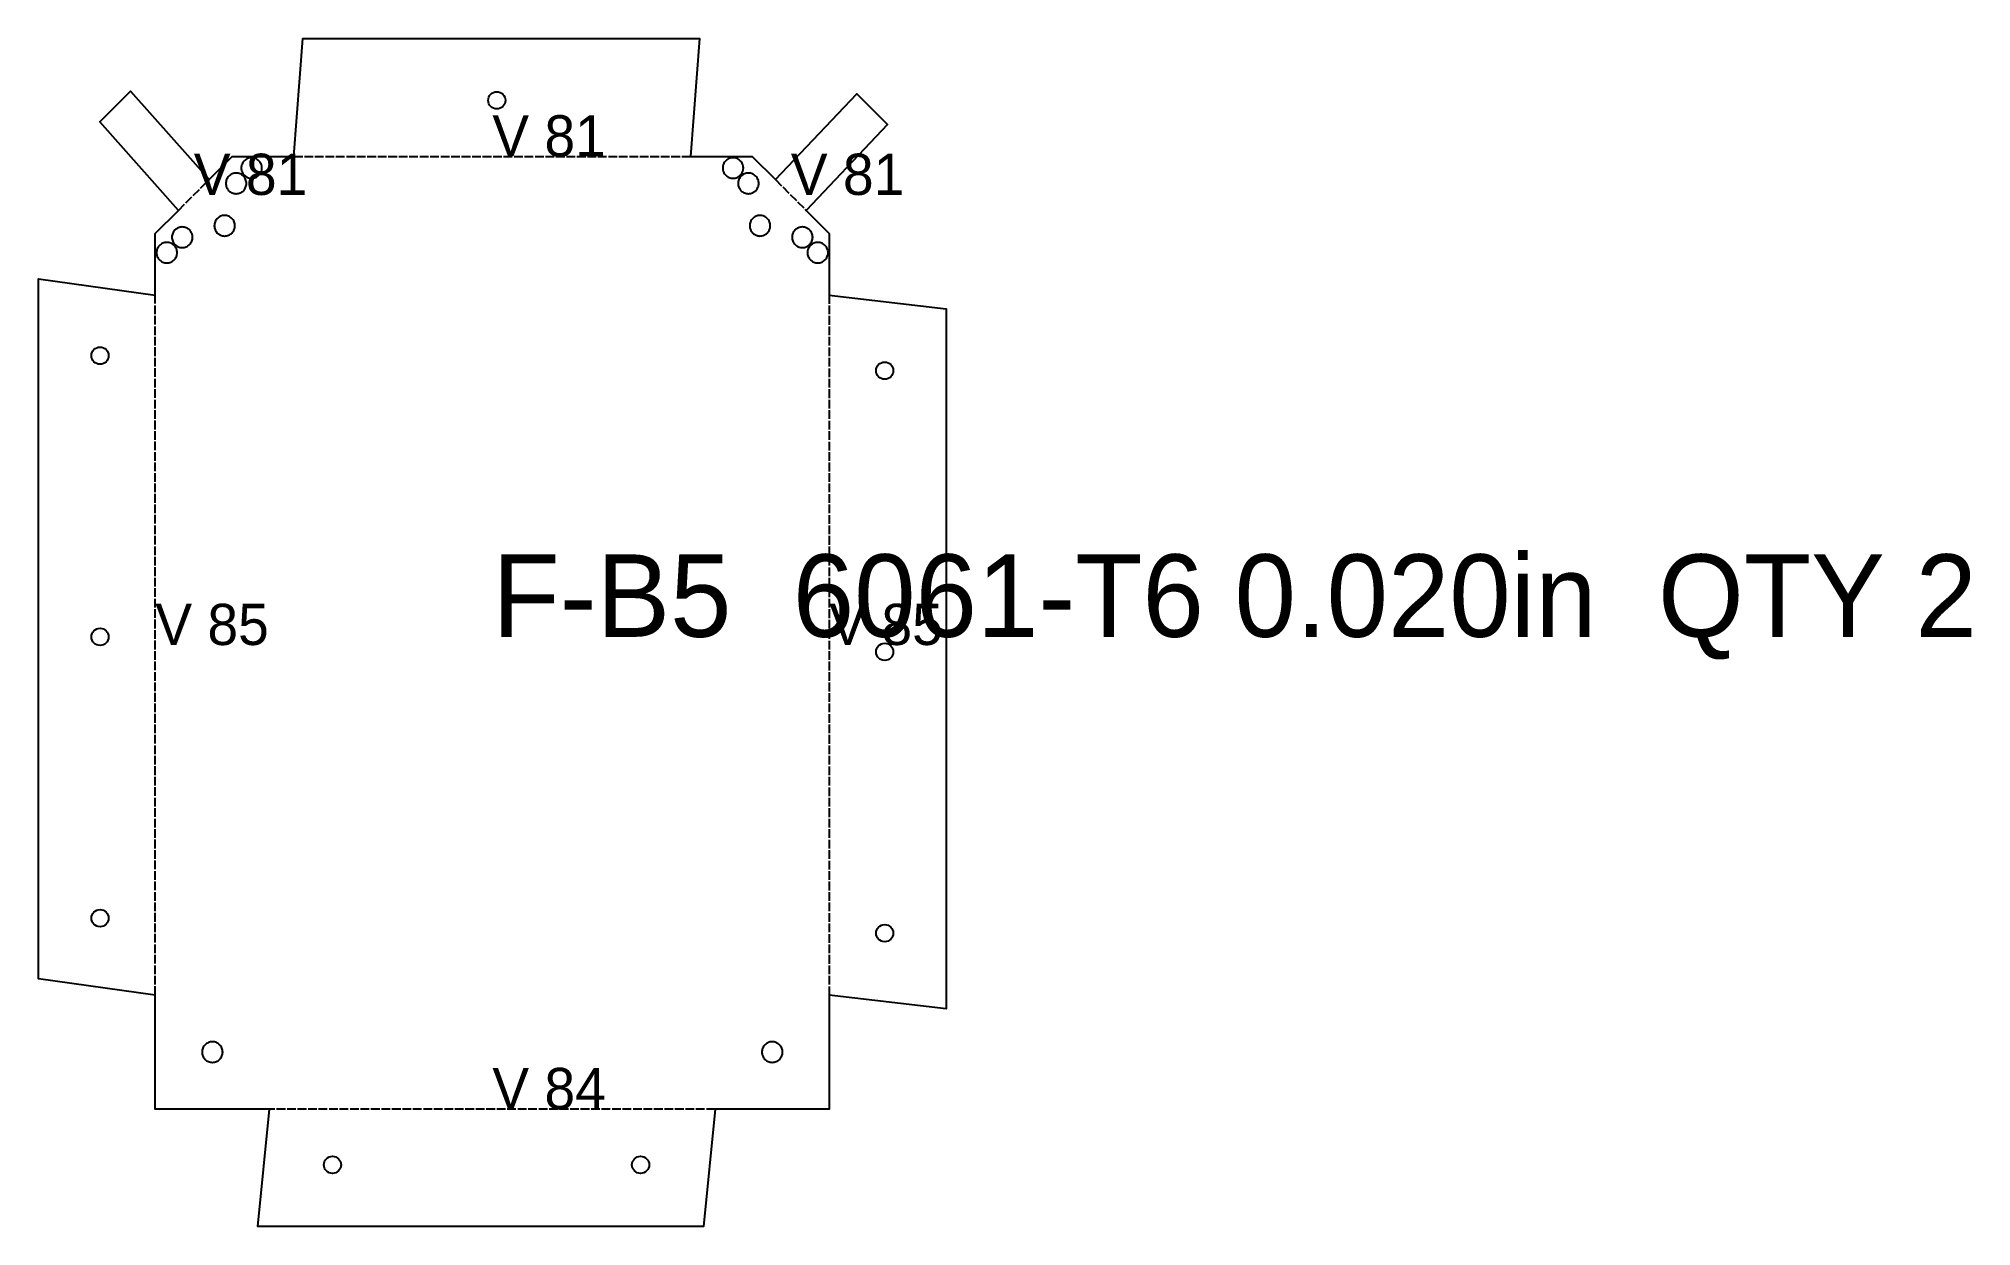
# Model space of a CAD drawing. Header units: millimetres. Extents: x -17 to 264, y -17 to 156.
import ezdxf

# ---------------------------------------------------------------- set-up
doc = ezdxf.new("R2010")
doc.units = ezdxf.units.MM
doc.linetypes.add('DASHED', pattern=[1.524, 1.27, -0.254])
for name, color, linetype in [('CUT', 7, 'CONTINUOUS'), ('ETCH', 8, 'CONTINUOUS'), ('HOLE', 6, 'CONTINUOUS'), ('VALLEY', 1, 'DASHED')]:
    doc.layers.add(name, color=color, linetype=linetype)

msp = doc.modelspace()

# ---------------------------------------------------------------- linework, layer by layer
at = {"layer": 'CUT'}
for points in [[(7.84, 135.24), (11.2, 138.6), (20.16, 138.6), (21.45, 155.74), (79.14, 155.74), (77.84, 138.6), (86.8, 138.6), (90.16, 135.24), (101.98, 147.73), (106.46, 143.25), (94.64, 130.76), (98, 127.4), (98, 118.44), (115, 116.43), (115, 14.59), (98, 16.6), (98, 0), (81.4, 0), (79.72, -17.06), (14.92, -17.06), (16.6, 0), (0, 0), (0, 16.6), (-16.96, 18.96), (-16.96, 120.8), (0, 118.44), (0, 127.4), (3.36, 130.76), (-8.06, 143.62), (-3.58, 148.1), (7.84, 135.24)], [(15.38, 137.49), (15.32, 137.63), (15.25, 137.75), (15.16, 137.87), (15.06, 137.98), (14.95, 138.08), (14.83, 138.17), (14.71, 138.24), (14.57, 138.31), (14.43, 138.36), (14.29, 138.39), (14.14, 138.41), (14, 138.42), (13.85, 138.41), (13.71, 138.39), (13.56, 138.36), (13.42, 138.31), (13.29, 138.24), (13.16, 138.17), (13.05, 138.08), (12.94, 137.98), (12.84, 137.87), (12.75, 137.75), (12.68, 137.63), (12.61, 137.49), (12.56, 137.36), (12.53, 137.21), (12.51, 137.07), (12.5, 136.92), (12.51, 136.77), (12.53, 136.63), (12.56, 136.48), (12.61, 136.35), (12.68, 136.21), (12.75, 136.09), (12.84, 135.97), (12.94, 135.86), (13.05, 135.76), (13.16, 135.67), (13.29, 135.6), (13.42, 135.53), (13.56, 135.48), (13.71, 135.45), (13.85, 135.43), (14, 135.42), (14.14, 135.43), (14.29, 135.45), (14.43, 135.48), (14.57, 135.53), (14.71, 135.6), (14.83, 135.67), (14.95, 135.76), (15.06, 135.86), (15.16, 135.97), (15.25, 136.09), (15.32, 136.21), (15.38, 136.35), (15.43, 136.48), (15.47, 136.63), (15.49, 136.77), (15.5, 136.92), (15.49, 137.07), (15.47, 137.21), (15.43, 137.36), (15.38, 137.49)], [(85.16, 137.87), (85.06, 137.98), (84.95, 138.08), (84.84, 138.17), (84.71, 138.24), (84.58, 138.31), (84.44, 138.36), (84.29, 138.39), (84.15, 138.41), (84, 138.42), (83.86, 138.41), (83.71, 138.39), (83.57, 138.36), (83.43, 138.31), (83.29, 138.24), (83.17, 138.17), (83.05, 138.08), (82.94, 137.98), (82.84, 137.87), (82.75, 137.75), (82.68, 137.63), (82.62, 137.49), (82.57, 137.36), (82.53, 137.21), (82.51, 137.07), (82.5, 136.92), (82.51, 136.77), (82.53, 136.63), (82.57, 136.48), (82.62, 136.35), (82.68, 136.21), (82.75, 136.09), (82.84, 135.97), (82.94, 135.86), (83.05, 135.76), (83.17, 135.67), (83.29, 135.6), (83.43, 135.53), (83.57, 135.48), (83.71, 135.45), (83.86, 135.43), (84, 135.42), (84.15, 135.43), (84.29, 135.45), (84.44, 135.48), (84.58, 135.53), (84.71, 135.6), (84.84, 135.67), (84.95, 135.76), (85.06, 135.86), (85.16, 135.97), (85.25, 136.09), (85.32, 136.21), (85.39, 136.35), (85.44, 136.48), (85.47, 136.63), (85.49, 136.77), (85.5, 136.92), (85.49, 137.07), (85.47, 137.21), (85.44, 137.36), (85.39, 137.49), (85.32, 137.63), (85.25, 137.75), (85.16, 137.87)], [(13.08, 135.39), (13.01, 135.51), (12.92, 135.63), (12.82, 135.74), (12.71, 135.84), (12.59, 135.93), (12.47, 136), (12.33, 136.07), (12.19, 136.12), (12.05, 136.15), (11.9, 136.17), (11.76, 136.18), (11.61, 136.17), (11.47, 136.15), (11.32, 136.12), (11.18, 136.07), (11.05, 136), (10.92, 135.93), (10.81, 135.84), (10.7, 135.74), (10.6, 135.63), (10.51, 135.51), (10.44, 135.39), (10.37, 135.25), (10.32, 135.12), (10.29, 134.97), (10.27, 134.83), (10.26, 134.68), (10.27, 134.53), (10.29, 134.39), (10.32, 134.24), (10.37, 134.11), (10.44, 133.97), (10.51, 133.85), (10.6, 133.73), (10.7, 133.62), (10.81, 133.52), (10.92, 133.43), (11.05, 133.36), (11.18, 133.29), (11.32, 133.24), (11.47, 133.21), (11.61, 133.19), (11.76, 133.18), (11.9, 133.19), (12.05, 133.21), (12.19, 133.24), (12.33, 133.29), (12.47, 133.36), (12.59, 133.43), (12.71, 133.52), (12.82, 133.62), (12.92, 133.73), (13.01, 133.85), (13.08, 133.97), (13.14, 134.11), (13.19, 134.24), (13.23, 134.39), (13.25, 134.53), (13.26, 134.68), (13.25, 134.83), (13.23, 134.97), (13.19, 135.12), (13.14, 135.25), (13.08, 135.39)], [(87.49, 135.51), (87.4, 135.63), (87.3, 135.74), (87.19, 135.84), (87.08, 135.93), (86.95, 136), (86.82, 136.07), (86.68, 136.12), (86.53, 136.15), (86.39, 136.17), (86.24, 136.18), (86.1, 136.17), (85.95, 136.15), (85.81, 136.12), (85.67, 136.07), (85.53, 136), (85.41, 135.93), (85.29, 135.84), (85.18, 135.74), (85.08, 135.63), (84.99, 135.51), (84.92, 135.39), (84.86, 135.25), (84.81, 135.12), (84.77, 134.97), (84.75, 134.83), (84.74, 134.68), (84.75, 134.53), (84.77, 134.39), (84.81, 134.24), (84.86, 134.11), (84.92, 133.97), (84.99, 133.85), (85.08, 133.73), (85.18, 133.62), (85.29, 133.52), (85.41, 133.43), (85.53, 133.36), (85.67, 133.29), (85.81, 133.24), (85.95, 133.21), (86.1, 133.19), (86.24, 133.18), (86.39, 133.19), (86.53, 133.21), (86.68, 133.24), (86.82, 133.29), (86.95, 133.36), (87.08, 133.43), (87.19, 133.52), (87.3, 133.62), (87.4, 133.73), (87.49, 133.85), (87.56, 133.97), (87.63, 134.11), (87.68, 134.24), (87.71, 134.39), (87.73, 134.53), (87.74, 134.68), (87.73, 134.83), (87.71, 134.97), (87.68, 135.12), (87.63, 135.25), (87.56, 135.39), (87.49, 135.51)], [(11.51, 128.96), (11.46, 129.1), (11.4, 129.23), (11.33, 129.36), (11.24, 129.47), (11.14, 129.58), (11.03, 129.68), (10.91, 129.77), (10.79, 129.84), (10.65, 129.91), (10.51, 129.96), (10.37, 129.99), (10.22, 130.01), (10.08, 130.02), (9.93, 130.01), (9.79, 129.99), (9.64, 129.96), (9.5, 129.91), (9.37, 129.84), (9.24, 129.77), (9.13, 129.68), (9.02, 129.58), (8.92, 129.47), (8.83, 129.36), (8.76, 129.23), (8.69, 129.1), (8.64, 128.96), (8.61, 128.81), (8.59, 128.67), (8.58, 128.52), (8.59, 128.38), (8.61, 128.23), (8.64, 128.09), (8.69, 127.95), (8.76, 127.81), (8.83, 127.69), (8.92, 127.57), (9.02, 127.46), (9.13, 127.36), (9.24, 127.27), (9.37, 127.2), (9.5, 127.14), (9.64, 127.09), (9.79, 127.05), (9.93, 127.03), (10.08, 127.02), (10.22, 127.03), (10.37, 127.05), (10.51, 127.09), (10.65, 127.14), (10.79, 127.2), (10.91, 127.27), (11.03, 127.36), (11.14, 127.46), (11.24, 127.57), (11.33, 127.69), (11.4, 127.81), (11.46, 127.95), (11.51, 128.09), (11.55, 128.23), (11.57, 128.38), (11.58, 128.52), (11.57, 128.67), (11.55, 128.81), (11.51, 128.96)], [(88.98, 129.58), (88.87, 129.68), (88.76, 129.77), (88.63, 129.84), (88.5, 129.91), (88.36, 129.96), (88.21, 129.99), (88.07, 130.01), (87.92, 130.02), (87.78, 130.01), (87.63, 129.99), (87.49, 129.96), (87.35, 129.91), (87.21, 129.84), (87.09, 129.77), (86.97, 129.68), (86.86, 129.58), (86.76, 129.47), (86.67, 129.36), (86.6, 129.23), (86.54, 129.1), (86.49, 128.96), (86.45, 128.81), (86.43, 128.67), (86.42, 128.52), (86.43, 128.38), (86.45, 128.23), (86.49, 128.09), (86.54, 127.95), (86.6, 127.81), (86.67, 127.69), (86.76, 127.57), (86.86, 127.46), (86.97, 127.36), (87.09, 127.27), (87.21, 127.2), (87.35, 127.14), (87.49, 127.09), (87.63, 127.05), (87.78, 127.03), (87.92, 127.02), (88.07, 127.03), (88.21, 127.05), (88.36, 127.09), (88.5, 127.14), (88.63, 127.2), (88.76, 127.27), (88.87, 127.36), (88.98, 127.46), (89.08, 127.57), (89.17, 127.69), (89.24, 127.81), (89.31, 127.95), (89.36, 128.09), (89.39, 128.23), (89.41, 128.38), (89.42, 128.52), (89.41, 128.67), (89.39, 128.81), (89.36, 128.96), (89.31, 129.1), (89.24, 129.23), (89.17, 129.36), (89.08, 129.47), (88.98, 129.58)], [(5.41, 126.99), (5.39, 127.13), (5.36, 127.28), (5.31, 127.42), (5.24, 127.55), (5.17, 127.68), (5.08, 127.79), (4.98, 127.9), (4.87, 128), (4.75, 128.09), (4.63, 128.16), (4.49, 128.23), (4.36, 128.28), (4.21, 128.31), (4.07, 128.33), (3.92, 128.34), (3.77, 128.33), (3.63, 128.31), (3.48, 128.28), (3.35, 128.23), (3.21, 128.16), (3.09, 128.09), (2.97, 128), (2.86, 127.9), (2.76, 127.79), (2.67, 127.68), (2.6, 127.55), (2.53, 127.42), (2.48, 127.28), (2.45, 127.13), (2.43, 126.99), (2.42, 126.84), (2.43, 126.7), (2.45, 126.55), (2.48, 126.41), (2.53, 126.27), (2.6, 126.13), (2.67, 126.01), (2.76, 125.89), (2.86, 125.78), (2.97, 125.68), (3.09, 125.59), (3.21, 125.52), (3.35, 125.46), (3.48, 125.41), (3.63, 125.37), (3.77, 125.35), (3.92, 125.34), (4.07, 125.35), (4.21, 125.37), (4.36, 125.41), (4.49, 125.46), (4.63, 125.52), (4.75, 125.59), (4.87, 125.68), (4.98, 125.78), (5.08, 125.89), (5.17, 126.01), (5.24, 126.13), (5.31, 126.27), (5.36, 126.41), (5.39, 126.55), (5.41, 126.7), (5.42, 126.84), (5.41, 126.99)], [(94.91, 128.09), (94.79, 128.16), (94.65, 128.23), (94.52, 128.28), (94.37, 128.31), (94.23, 128.33), (94.08, 128.34), (93.93, 128.33), (93.79, 128.31), (93.64, 128.28), (93.51, 128.23), (93.37, 128.16), (93.25, 128.09), (93.13, 128), (93.02, 127.9), (92.92, 127.79), (92.83, 127.68), (92.76, 127.55), (92.69, 127.42), (92.64, 127.28), (92.61, 127.13), (92.59, 126.99), (92.58, 126.84), (92.59, 126.7), (92.61, 126.55), (92.64, 126.41), (92.69, 126.27), (92.76, 126.13), (92.83, 126.01), (92.92, 125.89), (93.02, 125.78), (93.13, 125.68), (93.25, 125.59), (93.37, 125.52), (93.51, 125.46), (93.64, 125.41), (93.79, 125.37), (93.93, 125.35), (94.08, 125.34), (94.23, 125.35), (94.37, 125.37), (94.52, 125.41), (94.65, 125.46), (94.79, 125.52), (94.91, 125.59), (95.03, 125.68), (95.14, 125.78), (95.24, 125.89), (95.33, 126.01), (95.4, 126.13), (95.47, 126.27), (95.52, 126.41), (95.55, 126.55), (95.57, 126.7), (95.58, 126.84), (95.57, 126.99), (95.55, 127.13), (95.52, 127.28), (95.47, 127.42), (95.4, 127.55), (95.33, 127.68), (95.24, 127.79), (95.14, 127.9), (95.03, 128), (94.91, 128.09)], [(3.15, 124.89), (3.12, 125.04), (3.07, 125.18), (3, 125.31), (2.93, 125.44), (2.84, 125.55), (2.74, 125.66), (2.63, 125.76), (2.51, 125.85), (2.39, 125.92), (2.25, 125.99), (2.12, 126.04), (1.97, 126.07), (1.83, 126.09), (1.68, 126.1), (1.53, 126.09), (1.39, 126.07), (1.24, 126.04), (1.11, 125.99), (0.97, 125.92), (0.85, 125.85), (0.73, 125.76), (0.62, 125.66), (0.52, 125.55), (0.43, 125.44), (0.36, 125.31), (0.29, 125.18), (0.24, 125.04), (0.21, 124.89), (0.19, 124.75), (0.18, 124.6), (0.19, 124.46), (0.21, 124.31), (0.24, 124.17), (0.29, 124.03), (0.36, 123.89), (0.43, 123.77), (0.52, 123.65), (0.62, 123.54), (0.73, 123.44), (0.85, 123.35), (0.97, 123.28), (1.11, 123.22), (1.24, 123.17), (1.39, 123.13), (1.53, 123.11), (1.68, 123.1), (1.83, 123.11), (1.97, 123.13), (2.12, 123.17), (2.25, 123.22), (2.39, 123.28), (2.51, 123.35), (2.63, 123.44), (2.74, 123.54), (2.84, 123.65), (2.93, 123.77), (3, 123.89), (3.07, 124.03), (3.12, 124.17), (3.15, 124.31), (3.17, 124.46), (3.18, 124.6), (3.17, 124.75), (3.15, 124.89)], [(97.27, 125.76), (97.15, 125.85), (97.03, 125.92), (96.89, 125.99), (96.76, 126.04), (96.61, 126.07), (96.47, 126.09), (96.32, 126.1), (96.17, 126.09), (96.03, 126.07), (95.88, 126.04), (95.75, 125.99), (95.61, 125.92), (95.49, 125.85), (95.37, 125.76), (95.26, 125.66), (95.16, 125.55), (95.07, 125.44), (95, 125.31), (94.93, 125.18), (94.88, 125.04), (94.85, 124.89), (94.83, 124.75), (94.82, 124.6), (94.83, 124.46), (94.85, 124.31), (94.88, 124.17), (94.93, 124.03), (95, 123.89), (95.07, 123.77), (95.16, 123.65), (95.26, 123.54), (95.37, 123.44), (95.49, 123.35), (95.61, 123.28), (95.75, 123.22), (95.88, 123.17), (96.03, 123.13), (96.17, 123.11), (96.32, 123.1), (96.47, 123.11), (96.61, 123.13), (96.76, 123.17), (96.89, 123.22), (97.03, 123.28), (97.15, 123.35), (97.27, 123.44), (97.38, 123.54), (97.48, 123.65), (97.57, 123.77), (97.64, 123.89), (97.71, 124.03), (97.76, 124.17), (97.79, 124.31), (97.81, 124.46), (97.82, 124.6), (97.81, 124.75), (97.79, 124.89), (97.76, 125.04), (97.71, 125.18), (97.64, 125.31), (97.57, 125.44), (97.48, 125.55), (97.38, 125.66), (97.27, 125.76)], [(9.01, 9.62), (8.88, 9.69), (8.74, 9.74), (8.59, 9.77), (8.45, 9.79), (8.3, 9.8), (8.15, 9.79), (8.01, 9.77), (7.87, 9.74), (7.73, 9.69), (7.59, 9.62), (7.47, 9.55), (7.35, 9.46), (7.24, 9.36), (7.14, 9.25), (7.05, 9.14), (6.98, 9.01), (6.92, 8.88), (6.87, 8.74), (6.83, 8.59), (6.81, 8.45), (6.8, 8.3), (6.81, 8.15), (6.83, 8.01), (6.87, 7.87), (6.92, 7.73), (6.98, 7.59), (7.05, 7.47), (7.14, 7.35), (7.24, 7.24), (7.35, 7.14), (7.47, 7.05), (7.59, 6.98), (7.73, 6.92), (7.87, 6.87), (8.01, 6.83), (8.15, 6.81), (8.3, 6.8), (8.45, 6.81), (8.59, 6.83), (8.74, 6.87), (8.88, 6.92), (9.01, 6.98), (9.14, 7.05), (9.25, 7.14), (9.36, 7.24), (9.46, 7.35), (9.55, 7.47), (9.62, 7.59), (9.69, 7.73), (9.74, 7.87), (9.77, 8.01), (9.79, 8.15), (9.8, 8.3), (9.79, 8.45), (9.77, 8.59), (9.74, 8.74), (9.69, 8.88), (9.62, 9.01), (9.55, 9.14), (9.46, 9.25), (9.36, 9.36), (9.25, 9.46), (9.14, 9.55), (9.01, 9.62)], [(90.27, 9.69), (90.13, 9.74), (89.99, 9.77), (89.85, 9.79), (89.7, 9.8), (89.55, 9.79), (89.41, 9.77), (89.26, 9.74), (89.12, 9.69), (88.99, 9.62), (88.86, 9.55), (88.75, 9.46), (88.64, 9.36), (88.54, 9.25), (88.45, 9.14), (88.38, 9.01), (88.31, 8.88), (88.26, 8.74), (88.23, 8.59), (88.21, 8.45), (88.2, 8.3), (88.21, 8.15), (88.23, 8.01), (88.26, 7.87), (88.31, 7.73), (88.38, 7.59), (88.45, 7.47), (88.54, 7.35), (88.64, 7.24), (88.75, 7.14), (88.86, 7.05), (88.99, 6.98), (89.12, 6.92), (89.26, 6.87), (89.41, 6.83), (89.55, 6.81), (89.7, 6.8), (89.85, 6.81), (89.99, 6.83), (90.13, 6.87), (90.27, 6.92), (90.41, 6.98), (90.53, 7.05), (90.65, 7.14), (90.76, 7.24), (90.86, 7.35), (90.95, 7.47), (91.02, 7.59), (91.08, 7.73), (91.13, 7.87), (91.17, 8.01), (91.19, 8.15), (91.2, 8.3), (91.19, 8.45), (91.17, 8.59), (91.13, 8.74), (91.08, 8.88), (91.02, 9.01), (90.95, 9.14), (90.86, 9.25), (90.76, 9.36), (90.65, 9.46), (90.53, 9.55), (90.41, 9.62), (90.27, 9.69)]]:
    msp.add_lwpolyline(points, close=True, dxfattribs=at)
at = {"layer": 'HOLE'}
for centre in [(49.65, 146.76), (-8.03, 109.62), (106.05, 107.44), (-8.03, 68.7), (106.05, 66.52), (-8.03, 27.78), (106.05, 25.6), (25.76, -8.1), (70.56, -8.1)]:
    msp.add_circle(centre, 1.25, dxfattribs=at)
at = {"layer": 'VALLEY'}
for p, q in [((20.16, 138.6), (77.84, 138.6)), ((3.36, 130.76), (7.84, 135.24)), ((90.16, 135.24), (94.64, 130.76)), ((0, 16.6), (0, 118.44)), ((98, 118.44), (98, 16.6)), ((81.4, 0), (16.6, 0))]:
    msp.add_line(p, q, dxfattribs=at)

# ---------------------------------------------------------------- texts
at = {"layer": 'ETCH'}
for s, height, p in [('V 81', 6, (49, 138.6)), ('V 81', 6, (5.6, 133)), ('V 81', 6, (92.4, 133)), ('F-B5  6061-T6 0.020in  QTY 2', 12, (49, 68.71)), ('V 85', 6, (0, 67.52)), ('V 85', 6, (98, 67.52)), ('V 84', 6, (49, 0))]:
    msp.add_text(s, height=height, dxfattribs=at).set_placement(p)

doc.saveas('drawing.dxf')
